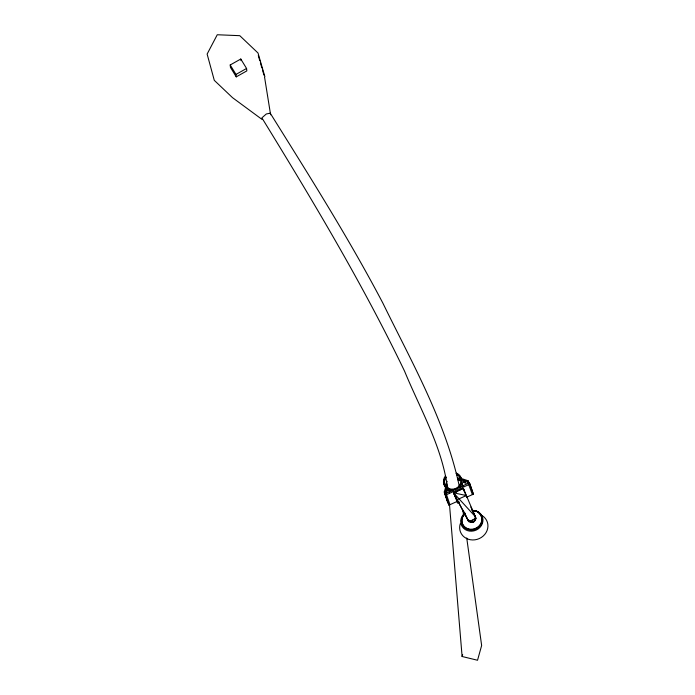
<?xml version="1.0" encoding="UTF-8"?>
<svg xmlns="http://www.w3.org/2000/svg" width="695" height="695" viewBox="0 0 695 695"><rect width="100%" height="100%" fill="white"/><g stroke="black" fill="none" stroke-linecap="round" stroke-linejoin="round"><path stroke-width="1.04" d="M475.979 518.331L475.814 519.069A4.63 4.309 -18.8 0 1 468.699 521.597L453.557 492.851L463.365 488.42L475.979 518.331L471.479 508.697M466.727 537.947L481.644 645.499L477.534 660.25L462.105 656.497L462.653 654.525M444.287 491.886L446.164 485.518L447.224 485.753L449.604 492.772M447.224 485.753L445.339 492.13L446.025 494.128M445.903 491.443L446.355 489.914L447.415 490.149L446.737 492.442L445.677 492.208M463.131 486.413L460.75 479.394L461.141 478.438L468.03 480.723L469.968 484.128L473.382 494.162L466.536 497.238M463.8 482.565L463.2 480.801L465.468 481.548L466.067 483.32L463.8 482.565L464.191 481.609L465.702 482.113M230.201 64.974L240.783 59.023L246.569 68.466L246.838 70.899L236.248 76.858L230.471 67.406L230.201 64.974L235.987 74.426L236.248 76.858M235.987 74.426L246.569 68.466M445.938 493.389L468.395 483.303M456.771 501.625L448.901 505.152L445.495 495.118L469.968 484.128M466.805 497.611L463.374 488.446L453.557 492.851L468.699 521.597L464.199 511.972M459.438 502.042L457.545 502.893L456.884 499.809L466.371 495.552L465.19 494.701M456.684 492.034L453.557 492.851L475.45 516.767A4.431 4.118 -18.8 0 1 472.626 520.025A4.518 4.205 -18.8 0 1 468.169 520.034M457.545 502.893L453.626 492.825L466.371 495.552M460.75 479.394L467.639 481.678L472.4 494.605M262.189 119.531L232.521 97.665L214.286 80.342L207.127 54.062L217.257 34.75L239.784 35.68L258.01 53.002L264.891 76.711M470.819 507.003L475.45 516.767M473.382 494.162L469.464 483.042M453.626 492.825L456.884 499.809M449.934 504.692L446.529 494.658L445.339 492.112L444.279 491.878L445.495 495.118M444.305 492.573L448.901 505.152M468.03 480.723L469.055 483.737M467.639 481.678L468.326 483.685M447.415 490.149L446.928 488.733L446.251 491.026L446.737 492.442M444.626 492.894L447.719 502.615M472.626 520.025L473.243 521.893M463.374 488.446L464.277 491.574M258.297 55.574L259.791 60.734M260.39 62.793L261.885 67.945M262.484 70.004L263.978 75.164M264.578 77.223L270.607 114.788M459.308 486.37C445.521 421.24 411.857 362.486 382.91 303.194C348.647 237.942 309.179 175.687 270.233 113.181L266.307 113.98L261.893 117.872C312.628 200.481 362.59 283.742 404.586 371.217C420.397 409.546 442.237 446.833 447.597 488.516M462.844 509.982L463.591 515.36M240.783 59.023L240.965 60.647M449.491 504.492L462.105 656.497M461.966 481.001A9.174 8.618 -20.3 0 1 459.855 487.412M452.871 490.766A9.174 8.618 -20.3 0 1 447.024 488.95M445.426 487.334A9.174 8.618 -20.3 0 1 443.818 483.173M444.105 480.158A9.174 8.618 -20.3 0 1 444.652 478.716M456.763 474.077A9.174 8.618 -20.3 0 1 461.463 478.803M461.602 480.019A9.174 8.618 -20.3 0 1 457.058 488.455A9.174 8.618 -20.3 0 1 447.285 488.403M445.061 486.352A9.174 8.618 -20.3 0 1 445.573 475.78M456.398 473.095A9.174 8.618 -20.3 0 1 461.506 479.272M456.137 473.643A8.549 8.027 -20.3 0 1 459.673 485.188A8.549 8.027 -20.3 0 1 447.059 487.499M445.565 485.996A8.549 8.027 -20.3 0 1 445.591 476.718M445.929 486.978A8.549 8.027 -20.3 0 1 446.407 477.126M456.502 474.624A8.549 8.027 -20.3 0 1 460.881 479.029M446.511 486.074A8.549 8.01 -9.5 0 1 446.963 484.015M457.814 478.855A8.549 8.01 -9.5 0 1 461.471 481.105M445.756 487.768A9.174 8.592 -9.5 0 1 447.172 481.288M457.744 477.769A9.174 8.592 -9.5 0 1 461.124 479.654M457.996 479.906A8.549 8.01 -9.5 0 1 459.986 480.801M472.965 510.425A11.268 10.243 -21.7 0 1 482.226 523.874A11.268 10.243 -21.7 0 1 465.303 529.607A11.268 10.243 -21.7 0 1 464.799 513.197M482.087 515.586A14.317 13.014 -21.7 0 1 486.1 532.526A14.317 13.014 -21.7 0 1 468.187 539.198A14.317 13.014 -21.7 0 1 460.281 523.709M479.489 513.605A10.173 9.252 -21.7 0 1 473.981 529.321A10.173 9.252 -21.7 0 1 462.436 517.888M462.748 517.106A10.173 9.252 -21.7 0 1 464.668 514.274M472.574 510.895A10.173 9.252 -21.7 0 1 475.145 511.199M477.508 512.128A10.173 9.252 -21.7 0 1 478.881 513.058M472.418 510.504A10.173 9.252 -21.7 0 1 481.348 522.266A10.173 9.252 -21.7 0 1 466.276 528.035A10.173 9.252 -21.7 0 1 465.146 513.292M472.14 510.425A10.686 9.713 -21.7 0 1 482.2 522.075A10.686 9.713 -21.7 0 1 467.075 529.286A10.686 9.713 -21.7 0 1 463.991 514.309M475.067 519.052A2.962 2.693 -21.7 0 1 475.076 519.756M474.885 520.459A2.962 2.693 -21.7 0 1 471.818 522.327M471.08 522.197A2.962 2.693 -21.7 0 1 469.872 521.424M475.172 519.026A3.067 2.789 -21.7 0 1 469.794 521.485M472.322 521.624A2.962 2.693 -21.7 0 1 471.566 521.676"/></g></svg>
